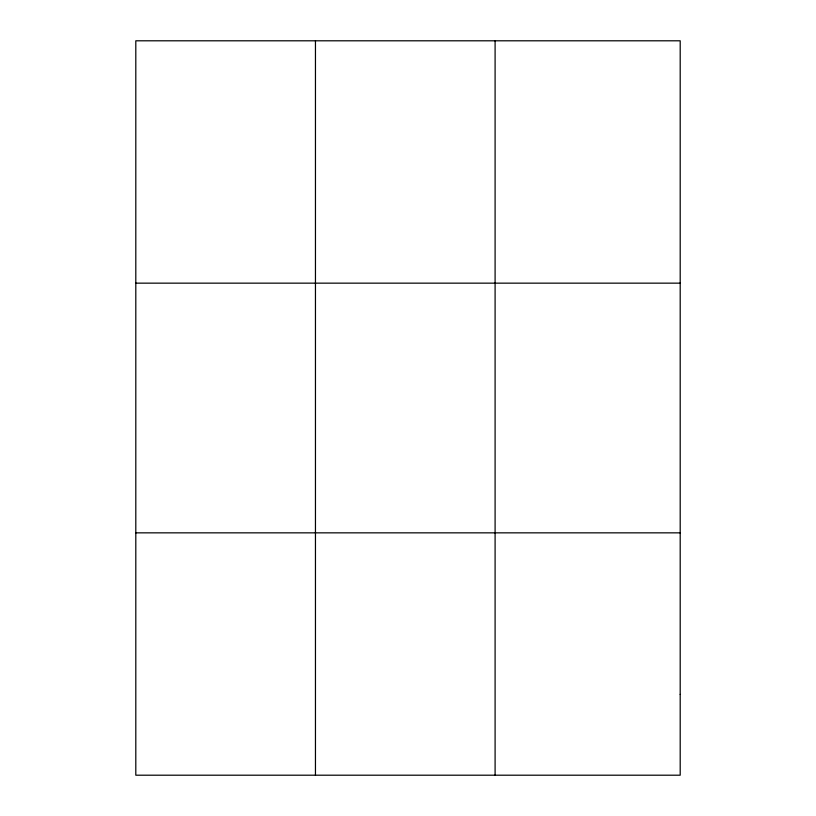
<?xml version="1.0" encoding="UTF-8"?>
<svg xmlns="http://www.w3.org/2000/svg" width="816" height="816" viewBox="0 0 816 816"><rect width="100%" height="100%" fill="white"/><g stroke="black" fill="none" stroke-linecap="round" stroke-linejoin="round"><path stroke-width="1.22" d="M315.455 40.8L315.455 775.2M495.098 40.8L495.098 775.2M135.803 283.152L680.197 283.152M135.803 532.848L680.197 532.848M680.197 694.416L680.197 775.2L135.803 775.2L135.803 40.8L680.197 40.8L680.197 694.416"/></g></svg>
